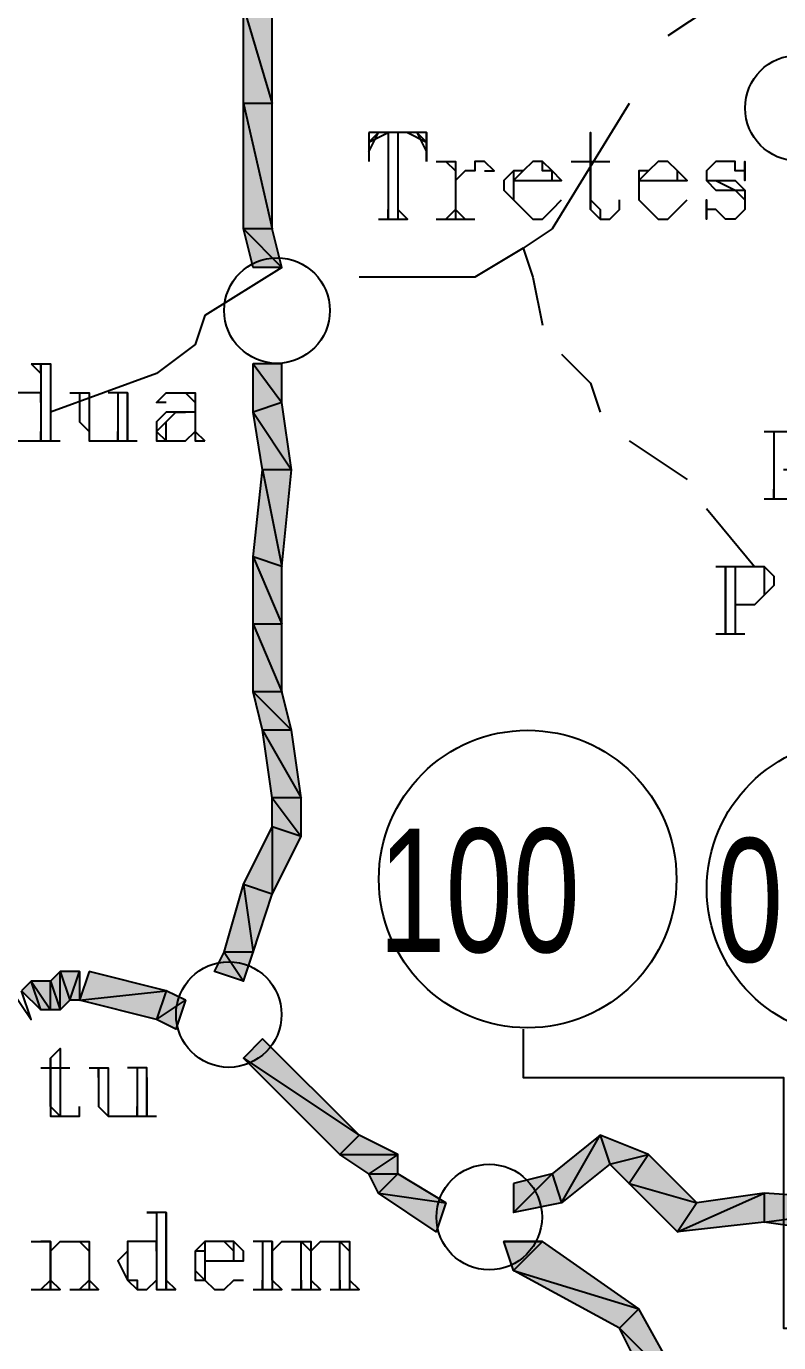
# Model space of a CAD drawing. Header units: millimetres. Extents: x 658 to 813, y 806 to 883.
# Drawn here: x 786.1388 to 786.376, y 863.4376 to 863.8525 of the extents above; entities that cross this region are included whole.
import ezdxf

# ---------------------------------------------------------------- set-up
doc = ezdxf.new("R2010")
doc.units = ezdxf.units.MM
doc.header["$LTSCALE"] = 0.1
doc.linetypes.add('atContinuous2', pattern=[0])
for name, color, linetype in [('BATKAB', 7, 'Continuous'), ('KLEKTOR2', 7, 'Continuous'), ('LINK NAS BARU', 7, 'Continuous'), ('SYMBOL', 7, 'Continuous'), ('TEXT', 8, 'Continuous'), ('zat_Mask_solid', 7, 'Continuous')]:
    doc.layers.add(name, color=color, linetype=linetype)
doc.styles.add('Style2', font='arial.ttf', dxfattribs={"height": 0.2})

msp = doc.modelspace()

# ---------------------------------------------------------------- hatches: boundary and pattern name
at = {"layer": 'KLEKTOR2'}
h = msp.add_hatch(color=7, dxfattribs=at)
h.paths.add_polyline_path([(786.21637, 863.85556), (786.20725, 863.8586), (786.21637, 863.8282)], flags=17)
h.paths.add_polyline_path([(786.20725, 863.8586), (786.21637, 863.8282), (786.20725, 863.8282)], flags=17)
h = msp.add_hatch(color=7, dxfattribs=at)
h.paths.add_polyline_path([(786.21637, 863.8282), (786.20725, 863.8282), (786.21637, 863.78868)], flags=17)
h.paths.add_polyline_path([(786.20725, 863.8282), (786.21637, 863.78868), (786.20725, 863.78868)], flags=17)
h = msp.add_hatch(color=7, dxfattribs=at)
h.paths.add_polyline_path([(786.21637, 863.78868), (786.20725, 863.78868), (786.21941, 863.77652)], flags=17)
h.paths.add_polyline_path([(786.20725, 863.78868), (786.21941, 863.77652), (786.21029, 863.77652)], flags=17)
h = msp.add_hatch(color=7, dxfattribs=at)
h.paths.add_polyline_path([(786.21941, 863.74612), (786.21029, 863.74612), (786.21941, 863.73396)], flags=17)
h.paths.add_polyline_path([(786.21029, 863.74612), (786.21941, 863.73396), (786.21029, 863.73092)])
h = msp.add_hatch(color=7, dxfattribs=at)
h.paths.add_polyline_path([(786.21941, 863.73396), (786.21029, 863.73092), (786.22245, 863.71268)])
h.paths.add_polyline_path([(786.21029, 863.73092), (786.22245, 863.71268), (786.21333, 863.71268)], flags=17)
h = msp.add_hatch(color=7, dxfattribs=at)
h.paths.add_polyline_path([(786.21941, 863.68228), (786.21029, 863.68532), (786.21941, 863.66404)], flags=17)
h.paths.add_polyline_path([(786.21029, 863.68532), (786.21941, 863.66404), (786.21029, 863.66404)], flags=17)
h = msp.add_hatch(color=7, dxfattribs=at)
h.paths.add_polyline_path([(786.21941, 863.66404), (786.21029, 863.66404), (786.21941, 863.64276)], flags=17)
h.paths.add_polyline_path([(786.21029, 863.66404), (786.21941, 863.64276), (786.21029, 863.64276)], flags=17)
h = msp.add_hatch(color=7, dxfattribs=at)
h.paths.add_polyline_path([(786.21941, 863.64276), (786.21029, 863.64276), (786.22245, 863.6306)], flags=17)
h.paths.add_polyline_path([(786.21029, 863.64276), (786.22245, 863.6306), (786.21333, 863.6306)], flags=17)
h = msp.add_hatch(color=7, dxfattribs=at)
h.paths.add_polyline_path([(786.22245, 863.6306), (786.21333, 863.6306), (786.22549, 863.60932)], flags=17)
h.paths.add_polyline_path([(786.21333, 863.6306), (786.22549, 863.60932), (786.21637, 863.60932)], flags=17)
h = msp.add_hatch(color=7, dxfattribs=at)
h.paths.add_polyline_path([(786.22549, 863.60932), (786.21637, 863.60932), (786.22549, 863.59716)], flags=17)
h.paths.add_polyline_path([(786.21637, 863.60932), (786.22549, 863.59716), (786.21637, 863.6002)], flags=17)
for points in [[(786.13732, 863.54852), (786.1434, 863.54244), (786.14036, 863.55156)], [(786.1586, 863.5546), (786.15556, 863.54548), (786.18293, 863.54852)], [(786.15556, 863.54548), (786.18293, 863.54852), (786.17989, 863.5394)], [(786.18293, 863.54852), (786.17989, 863.5394), (786.18901, 863.54548)], [(786.17989, 863.5394), (786.18901, 863.54548), (786.18597, 863.53636)], [(786.21333, 863.53332), (786.20725, 863.52724), (786.24373, 863.50292)], [(786.20725, 863.52724), (786.24373, 863.50292), (786.23765, 863.49684)], [(786.24373, 863.50292), (786.23765, 863.49684), (786.25589, 863.49684)]]:
    msp.add_hatch(color=7, dxfattribs=at).paths.add_polyline_path(points)
h = msp.add_hatch(color=7, dxfattribs=at)
h.paths.add_polyline_path([(786.1434, 863.54244), (786.14036, 863.55156), (786.14644, 863.54244)], flags=16)
h.paths.add_polyline_path([(786.14036, 863.55156), (786.14644, 863.54244), (786.14644, 863.55156)])
h = msp.add_hatch(color=7, dxfattribs=at)
h.paths.add_polyline_path([(786.14644, 863.54244), (786.14644, 863.55156), (786.14948, 863.54244)], flags=16)
h.paths.add_polyline_path([(786.14644, 863.55156), (786.14948, 863.54244), (786.14948, 863.5546)])
h = msp.add_hatch(color=7, dxfattribs=at)
h.paths.add_polyline_path([(786.14948, 863.5546), (786.15252, 863.54548), (786.15556, 863.5546)])
h.paths.add_polyline_path([(786.15252, 863.54548), (786.15556, 863.5546), (786.15556, 863.54548)], flags=17)
h = msp.add_hatch(color=7, dxfattribs=at)
h.paths.add_polyline_path([(786.23765, 863.49684), (786.25589, 863.49684), (786.24677, 863.49076)])
h.paths.add_polyline_path([(786.25589, 863.49684), (786.24677, 863.49076), (786.25589, 863.49076)], flags=17)
h = msp.add_hatch(color=7, dxfattribs=at)
h.paths.add_polyline_path([(786.29237, 863.48772), (786.29237, 863.4786), (786.30453, 863.49076)], flags=17)
h.paths.add_polyline_path([(786.29237, 863.4786), (786.30453, 863.49076), (786.30757, 863.48164)])
h = msp.add_hatch(color=7, dxfattribs=at)
h.paths.add_polyline_path([(786.35013, 863.48164), (786.34405, 863.47252), (786.37141, 863.48468)], flags=17)
h.paths.add_polyline_path([(786.34405, 863.47252), (786.37141, 863.48468), (786.37141, 863.47556)], flags=17)
h = msp.add_hatch(color=7, dxfattribs=at)
h.paths.add_polyline_path([(786.29845, 863.46948), (786.28933, 863.46948), (786.30149, 863.46948)], flags=16)
h.paths.add_polyline_path([(786.28933, 863.46948), (786.30149, 863.46948), (786.29237, 863.46035)])
at = {"layer": 'zat_Mask_solid'}
for points in [[(786.21333, 863.71268), (786.21941, 863.68228), (786.21029, 863.68532)], [(786.22245, 863.71268), (786.21333, 863.71268), (786.21941, 863.68228)], [(786.21637, 863.6002), (786.21637, 863.57892), (786.20725, 863.58196)], [(786.22549, 863.59716), (786.21637, 863.6002), (786.21637, 863.57892)], [(786.20725, 863.58196), (786.21029, 863.56068), (786.20117, 863.56068)], [(786.21637, 863.57892), (786.20725, 863.58196), (786.21029, 863.56068)], [(786.20117, 863.56068), (786.20725, 863.55156), (786.19813, 863.5546)], [(786.21029, 863.56068), (786.20117, 863.56068), (786.20725, 863.55156)], [(786.14948, 863.54244), (786.14948, 863.5546), (786.15252, 863.54548)], [(786.30453, 863.49076), (786.30757, 863.48164), (786.31973, 863.50292)], [(786.30757, 863.48164), (786.31973, 863.50292), (786.32277, 863.4938)], [(786.31973, 863.50292), (786.32277, 863.4938), (786.33493, 863.49684)], [(786.32277, 863.4938), (786.33493, 863.49684), (786.32885, 863.48772)], [(786.33493, 863.49684), (786.32885, 863.48772), (786.35013, 863.48164)], [(786.24677, 863.49076), (786.25589, 863.49076), (786.24981, 863.48468)], [(786.25589, 863.49076), (786.24981, 863.48468), (786.27109, 863.48164)], [(786.32885, 863.48772), (786.35013, 863.48164), (786.34405, 863.47252)], [(786.24981, 863.48468), (786.27109, 863.48164), (786.26805, 863.47252)], [(786.37141, 863.48468), (786.37141, 863.47556), (786.41701, 863.48164)], [(786.37141, 863.47556), (786.41701, 863.48164), (786.41397, 863.46948)], [(786.30149, 863.46948), (786.29237, 863.46035), (786.33189, 863.44819)], [(786.29237, 863.46035), (786.33189, 863.44819), (786.32581, 863.44211)], [(786.33189, 863.44819), (786.32581, 863.44211), (786.34709, 863.42083)], [(786.32581, 863.44211), (786.34709, 863.42083), (786.33797, 863.41779)]]:
    msp.add_hatch(color=7, dxfattribs=at).paths.add_polyline_path(points)

# ---------------------------------------------------------------- linework, layer by layer
at = {"layer": 'BATKAB', "color": 7}
for points in [[(786.37445, 863.87684), (786.36837, 863.86772), (786.34101, 863.84948)], [(786.32885, 863.8282), (786.30453, 863.78868), (786.29541, 863.7826)], [(786.29541, 863.7826), (786.28021, 863.77348), (786.24373, 863.77348)], [(786.29541, 863.7826), (786.29845, 863.77348), (786.30149, 863.75828)], [(786.21941, 863.77652), (786.19509, 863.76132), (786.19205, 863.7522), (786.17989, 863.74308)], [(786.30757, 863.74916), (786.31669, 863.74004), (786.31973, 863.73092)], [(786.17989, 863.74308), (786.14644, 863.73092)], [(786.32885, 863.7218), (786.34709, 863.70964)], [(786.35317, 863.70052), (786.36837, 863.68228)]]:
    msp.add_lwpolyline(points, dxfattribs=at)
at = {"layer": 'KLEKTOR2', "color": 7}
for points in [[(786.21637, 863.85556), (786.20725, 863.8586), (786.21637, 863.8282), (786.21637, 863.85556)], [(786.20725, 863.8586), (786.21637, 863.8282), (786.20725, 863.8282), (786.20725, 863.8586)], [(786.21637, 863.8282), (786.20725, 863.8282), (786.21637, 863.78868), (786.21637, 863.8282)], [(786.20725, 863.8282), (786.21637, 863.78868), (786.20725, 863.78868), (786.20725, 863.8282)], [(786.21637, 863.78868), (786.20725, 863.78868), (786.21941, 863.77652), (786.21637, 863.78868)], [(786.20725, 863.78868), (786.21941, 863.77652), (786.21029, 863.77652), (786.20725, 863.78868)], [(786.21941, 863.74612), (786.21029, 863.74612), (786.21941, 863.73396), (786.21941, 863.74612)], [(786.21029, 863.74612), (786.21941, 863.73396), (786.21029, 863.73092), (786.21029, 863.74612)], [(786.21941, 863.73396), (786.21029, 863.73092), (786.22245, 863.71268), (786.21941, 863.73396)], [(786.21029, 863.73092), (786.22245, 863.71268), (786.21333, 863.71268), (786.21029, 863.73092)], [(786.21333, 863.71268), (786.21941, 863.68228), (786.21029, 863.68532), (786.21333, 863.71268)], [(786.22245, 863.71268), (786.21333, 863.71268), (786.21941, 863.68228), (786.22245, 863.71268)], [(786.21941, 863.68228), (786.21029, 863.68532), (786.21941, 863.66404), (786.21941, 863.68228)], [(786.21029, 863.68532), (786.21941, 863.66404), (786.21029, 863.66404), (786.21029, 863.68532)], [(786.21941, 863.66404), (786.21029, 863.66404), (786.21941, 863.64276), (786.21941, 863.66404)], [(786.21029, 863.66404), (786.21941, 863.64276), (786.21029, 863.64276), (786.21029, 863.66404)], [(786.21941, 863.64276), (786.21029, 863.64276), (786.22245, 863.6306), (786.21941, 863.64276)], [(786.21029, 863.64276), (786.22245, 863.6306), (786.21333, 863.6306), (786.21029, 863.64276)], [(786.22245, 863.6306), (786.21333, 863.6306), (786.22549, 863.60932), (786.22245, 863.6306)], [(786.21333, 863.6306), (786.22549, 863.60932), (786.21637, 863.60932), (786.21333, 863.6306)], [(786.22549, 863.60932), (786.21637, 863.60932), (786.22549, 863.59716), (786.22549, 863.60932)], [(786.21637, 863.60932), (786.22549, 863.59716), (786.21637, 863.6002), (786.21637, 863.60932)], [(786.21637, 863.6002), (786.21637, 863.57892), (786.20725, 863.58196), (786.21637, 863.6002)], [(786.22549, 863.59716), (786.21637, 863.6002), (786.21637, 863.57892), (786.22549, 863.59716)], [(786.20725, 863.58196), (786.21029, 863.56068), (786.20117, 863.56068), (786.20725, 863.58196)], [(786.21637, 863.57892), (786.20725, 863.58196), (786.21029, 863.56068), (786.21637, 863.57892)], [(786.20117, 863.56068), (786.20725, 863.55156), (786.19813, 863.5546), (786.20117, 863.56068)], [(786.21029, 863.56068), (786.20117, 863.56068), (786.20725, 863.55156), (786.21029, 863.56068)], [(786.13732, 863.54852), (786.1434, 863.54244), (786.14036, 863.55156), (786.13732, 863.54852)], [(786.1434, 863.54244), (786.14036, 863.55156), (786.14644, 863.54244), (786.1434, 863.54244)], [(786.14036, 863.55156), (786.14644, 863.54244), (786.14644, 863.55156), (786.14036, 863.55156)], [(786.14644, 863.55156), (786.14948, 863.54244), (786.14948, 863.5546), (786.14644, 863.55156)], [(786.14644, 863.54244), (786.14644, 863.55156), (786.14948, 863.54244), (786.14644, 863.54244)], [(786.14948, 863.54244), (786.14948, 863.5546), (786.15252, 863.54548), (786.14948, 863.54244)], [(786.14948, 863.5546), (786.15252, 863.54548), (786.15556, 863.5546), (786.14948, 863.5546)], [(786.15252, 863.54548), (786.15556, 863.5546), (786.15556, 863.54548), (786.15252, 863.54548)], [(786.1586, 863.5546), (786.15556, 863.54548), (786.18293, 863.54852), (786.1586, 863.5546)], [(786.13428, 863.54852), (786.14036, 863.5394), (786.13732, 863.54852)], [(786.15556, 863.54548), (786.18293, 863.54852), (786.17989, 863.5394), (786.15556, 863.54548)], [(786.18293, 863.54852), (786.17989, 863.5394), (786.18901, 863.54548), (786.18293, 863.54852)], [(786.17989, 863.5394), (786.18901, 863.54548), (786.18597, 863.53636), (786.17989, 863.5394)], [(786.21333, 863.53332), (786.20725, 863.52724), (786.24373, 863.50292), (786.21333, 863.53332)], [(786.20725, 863.52724), (786.24373, 863.50292), (786.23765, 863.49684), (786.20725, 863.52724)], [(786.24373, 863.50292), (786.23765, 863.49684), (786.25589, 863.49684), (786.24373, 863.50292)], [(786.30453, 863.49076), (786.30757, 863.48164), (786.31973, 863.50292), (786.30453, 863.49076)], [(786.30757, 863.48164), (786.31973, 863.50292), (786.32277, 863.4938), (786.30757, 863.48164)], [(786.31973, 863.50292), (786.32277, 863.4938), (786.33493, 863.49684), (786.31973, 863.50292)], [(786.23765, 863.49684), (786.25589, 863.49684), (786.24677, 863.49076), (786.23765, 863.49684)], [(786.25589, 863.49684), (786.24677, 863.49076), (786.25589, 863.49076), (786.25589, 863.49684)], [(786.32277, 863.4938), (786.33493, 863.49684), (786.32885, 863.48772), (786.32277, 863.4938)], [(786.33493, 863.49684), (786.32885, 863.48772), (786.35013, 863.48164), (786.33493, 863.49684)], [(786.24677, 863.49076), (786.25589, 863.49076), (786.24981, 863.48468), (786.24677, 863.49076)], [(786.25589, 863.49076), (786.24981, 863.48468), (786.27109, 863.48164), (786.25589, 863.49076)], [(786.29237, 863.48772), (786.29237, 863.4786), (786.30453, 863.49076), (786.29237, 863.48772)], [(786.29237, 863.4786), (786.30453, 863.49076), (786.30757, 863.48164), (786.29237, 863.4786)], [(786.32885, 863.48772), (786.35013, 863.48164), (786.34405, 863.47252), (786.32885, 863.48772)], [(786.24981, 863.48468), (786.27109, 863.48164), (786.26805, 863.47252), (786.24981, 863.48468)], [(786.35013, 863.48164), (786.34405, 863.47252), (786.37141, 863.48468), (786.35013, 863.48164)], [(786.34405, 863.47252), (786.37141, 863.48468), (786.37141, 863.47556), (786.34405, 863.47252)], [(786.37141, 863.48468), (786.37141, 863.47556), (786.41701, 863.48164), (786.37141, 863.48468)], [(786.37141, 863.47556), (786.41701, 863.48164), (786.41397, 863.46948), (786.37141, 863.47556)], [(786.29845, 863.46948), (786.28933, 863.46948), (786.30149, 863.46948), (786.29845, 863.46948)], [(786.28933, 863.46948), (786.30149, 863.46948), (786.29237, 863.46035), (786.28933, 863.46948)], [(786.30149, 863.46948), (786.29237, 863.46035), (786.33189, 863.44819), (786.30149, 863.46948)], [(786.29237, 863.46035), (786.33189, 863.44819), (786.32581, 863.44211), (786.29237, 863.46035)], [(786.33189, 863.44819), (786.32581, 863.44211), (786.34709, 863.42083), (786.33189, 863.44819)], [(786.32581, 863.44211), (786.34709, 863.42083), (786.33797, 863.41779), (786.32581, 863.44211)]]:
    msp.add_lwpolyline(points, dxfattribs=at)
at = {"layer": 'LINK NAS BARU', "color": 7}
msp.add_lwpolyline([(786.29541, 863.53636), (786.29541, 863.52116), (786.37749, 863.52116), (786.37749, 863.44211), (786.39877, 863.44211)], dxfattribs=at)
at = {"layer": 'LINK NAS BARU', "color": 7, "linetype": 'atContinuous2'}
for centre in [(786.29685, 863.5837), (786.40021, 863.58066)]:
    msp.add_circle(centre, 0.0469, dxfattribs=at)
at = {"layer": 'SYMBOL', "color": 7, "linetype": 'atContinuous2'}
for centre in [(786.38202, 863.82676), (786.21786, 863.76292), (786.20266, 863.54099), (786.28474, 863.47715)]:
    msp.add_circle(centre, 0.01664, dxfattribs=at)
at = {"layer": 'TEXT', "color": 7}
for points in [[(786.24677, 863.81908), (786.24677, 863.80996)], [(786.26501, 863.80996), (786.26501, 863.81908), (786.24677, 863.81908)], [(786.24677, 863.81908), (786.24677, 863.80996)], [(786.24677, 863.813), (786.24981, 863.81908), (786.24677, 863.81604), (786.25285, 863.81908)], [(786.25285, 863.81908), (786.25285, 863.79172)], [(786.25589, 863.81908), (786.25589, 863.79172)], [(786.25893, 863.81908), (786.26501, 863.81604), (786.26197, 863.81908), (786.26501, 863.813)], [(786.26501, 863.81908), (786.26501, 863.80996)], [(786.31669, 863.81604), (786.31669, 863.81908), (786.31669, 863.7978), (786.31973, 863.79476), (786.31973, 863.79172)], [(786.25589, 863.81604), (786.25589, 863.79476)], [(786.31669, 863.79476), (786.31669, 863.7978), (786.31669, 863.81604), (786.31669, 863.7978), (786.31669, 863.79476), (786.31973, 863.79172), (786.32277, 863.79172), (786.32581, 863.79476), (786.32581, 863.7978)], [(786.26805, 863.80996), (786.27413, 863.80996), (786.27413, 863.79172)], [(786.27109, 863.80996), (786.27413, 863.80692), (786.27109, 863.80996)], [(786.27413, 863.80996), (786.27413, 863.79172)], [(786.28325, 863.80692), (786.28629, 863.80692), (786.28325, 863.80996), (786.28021, 863.80996), (786.28021, 863.80692), (786.27717, 863.80692), (786.27413, 863.80388)], [(786.29237, 863.80388), (786.30757, 863.80388), (786.30453, 863.80692), (786.30149, 863.80996), (786.29845, 863.80996), (786.29541, 863.80692), (786.29237, 863.80692), (786.28933, 863.80388), (786.28933, 863.80084), (786.29237, 863.7978), (786.29541, 863.79476), (786.29845, 863.79172), (786.30149, 863.79172), (786.30453, 863.79476), (786.30757, 863.7978)], [(786.29845, 863.80996), (786.29541, 863.80692), (786.29237, 863.80388), (786.29237, 863.7978), (786.29541, 863.79476), (786.29845, 863.79172)], [(786.30453, 863.80388), (786.30453, 863.80692), (786.30149, 863.80692), (786.30149, 863.80996)], [(786.31061, 863.80996), (786.32277, 863.80996)], [(786.33189, 863.80388), (786.34709, 863.80388), (786.34405, 863.80692), (786.34101, 863.80996), (786.33797, 863.80996), (786.33493, 863.80692), (786.33189, 863.80692), (786.33189, 863.80388), (786.33189, 863.80084), (786.33189, 863.7978), (786.33493, 863.79476), (786.33797, 863.79172), (786.34101, 863.79172), (786.34405, 863.79476), (786.34709, 863.7978)], [(786.33797, 863.80996), (786.33493, 863.80692), (786.33189, 863.80388), (786.33189, 863.7978), (786.33493, 863.79476), (786.33797, 863.79172)], [(786.34405, 863.80388), (786.34405, 863.80692), (786.34101, 863.80996)], [(786.36533, 863.80692), (786.36533, 863.80996), (786.36533, 863.80388), (786.36533, 863.80692), (786.36229, 863.80692), (786.36229, 863.80996), (786.35621, 863.80996), (786.35317, 863.80692), (786.35317, 863.80388), (786.35621, 863.80084), (786.36229, 863.80084), (786.36533, 863.7978), (786.36533, 863.79476)], [(786.27413, 863.80692), (786.27413, 863.79476)], [(786.29237, 863.80692), (786.29237, 863.80388), (786.29237, 863.7978)], [(786.30453, 863.80388), (786.30453, 863.80692)], [(786.33189, 863.80692), (786.33189, 863.80388), (786.33189, 863.7978)], [(786.34405, 863.80388), (786.34405, 863.80692)], [(786.35317, 863.80692), (786.35317, 863.80388), (786.35621, 863.80388), (786.36229, 863.80084), (786.36533, 863.80084)], [(786.35317, 863.80692), (786.35317, 863.80388), (786.35621, 863.80388), (786.36229, 863.80388), (786.36533, 863.80084), (786.36533, 863.7978), (786.36533, 863.79476), (786.36229, 863.79172), (786.35925, 863.79172), (786.35621, 863.79476), (786.35317, 863.79476), (786.35317, 863.7978), (786.35317, 863.79172), (786.35317, 863.79476)], [(786.36533, 863.7978), (786.36533, 863.79476)], [(786.25285, 863.79476), (786.25285, 863.79172), (786.25285, 863.79476)], [(786.25589, 863.79476), (786.25893, 863.79172), (786.25589, 863.79476)], [(786.27413, 863.79476), (786.27109, 863.79172), (786.27413, 863.79476), (786.27717, 863.79172), (786.27413, 863.79476)], [(786.24981, 863.79172), (786.25893, 863.79172)], [(786.26805, 863.79172), (786.28021, 863.79172)], [(786.14036, 863.74612), (786.14644, 863.74612), (786.14644, 863.7218)], [(786.14036, 863.74612), (786.1434, 863.74308), (786.1434, 863.74612)], [(786.1434, 863.74612), (786.1434, 863.7218), (786.14948, 863.7218)], [(786.1434, 863.74308), (786.1434, 863.7218)], [(786.1434, 863.73396), (786.1434, 863.737), (786.14036, 863.737), (786.13732, 863.737), (786.13428, 863.737), (786.13124, 863.73396), (786.13124, 863.73092), (786.13124, 863.72788), (786.13124, 863.72484), (786.13428, 863.7218), (786.13732, 863.7218), (786.14036, 863.7218), (786.1434, 863.7218), (786.1434, 863.72484)], [(786.15252, 863.737), (786.1586, 863.737), (786.1586, 863.72484), (786.1586, 863.7218), (786.16164, 863.7218)], [(786.15556, 863.737), (786.15556, 863.72788), (786.1586, 863.72484), (786.1586, 863.7218), (786.16164, 863.7218), (786.16468, 863.7218), (786.16772, 863.7218), (786.16772, 863.72484)], [(786.15556, 863.737), (786.15556, 863.73396)], [(786.1586, 863.737), (786.1586, 863.72484)], [(786.17076, 863.737), (786.17076, 863.7218), (786.17076, 863.737), (786.16468, 863.737)], [(786.16772, 863.737), (786.16772, 863.7218), (786.1738, 863.7218)], [(786.18293, 863.73396), (786.17989, 863.73396), (786.18293, 863.737), (786.18901, 863.737), (786.19205, 863.737), (786.19205, 863.73396), (786.19205, 863.72484), (786.19509, 863.7218)], [(786.18901, 863.737), (786.19205, 863.73396), (786.19205, 863.72484), (786.19205, 863.7218), (786.19509, 863.7218)], [(786.19205, 863.73396), (786.19205, 863.72484), (786.19205, 863.7218)], [(786.19205, 863.73092), (786.18901, 863.73092), (786.18293, 863.73092), (786.17989, 863.72788), (786.17989, 863.72484), (786.17989, 863.7218), (786.18293, 863.7218), (786.18597, 863.7218), (786.18901, 863.7218), (786.19205, 863.72484)], [(786.18293, 863.72788), (786.17989, 863.72484), (786.18293, 863.7218), (786.18293, 863.72484), (786.18293, 863.72788), (786.18597, 863.73092), (786.18901, 863.73092)], [(786.14644, 863.72484), (786.14644, 863.7218)], [(786.17076, 863.72484), (786.17076, 863.7218), (786.1738, 863.7218)], [(786.37141, 863.72484), (786.38357, 863.72484), (786.38661, 863.72484), (786.38965, 863.7218), (786.38965, 863.71876), (786.38965, 863.71572), (786.38661, 863.71572), (786.38357, 863.71268), (786.37749, 863.71268)], [(786.37445, 863.72484), (786.37445, 863.70356)], [(786.37445, 863.72484), (786.37445, 863.7218)], [(786.37445, 863.70356), (786.37445, 863.7066)], [(786.37141, 863.70356), (786.38053, 863.70356)], [(786.35621, 863.68228), (786.36837, 863.68228), (786.37141, 863.68228), (786.37445, 863.67924), (786.37445, 863.6762), (786.37141, 863.67316), (786.36837, 863.67012), (786.36229, 863.67012)], [(786.35621, 863.68228), (786.35925, 863.68228)], [(786.35925, 863.68228), (786.35925, 863.661), (786.35925, 863.68228)], [(786.36229, 863.68228), (786.36229, 863.661)], [(786.36837, 863.68228), (786.37141, 863.68228), (786.37141, 863.67924), (786.37141, 863.67316), (786.36837, 863.67012)], [(786.37141, 863.68228), (786.37141, 863.67924), (786.37141, 863.6762), (786.37141, 863.67316)], [(786.35621, 863.661), (786.35925, 863.661), (786.35925, 863.66404)], [(786.36229, 863.66404), (786.36229, 863.661)], [(786.35621, 863.661), (786.36533, 863.661)], [(786.14644, 863.52724), (786.14948, 863.53028), (786.14948, 863.51204), (786.14948, 863.509), (786.14644, 863.51204), (786.14644, 863.52724), (786.14644, 863.51204), (786.14644, 863.509), (786.14948, 863.509), (786.15252, 863.509), (786.15556, 863.509), (786.15556, 863.51204)], [(786.1434, 863.5242), (786.15252, 863.5242)], [(786.1586, 863.5242), (786.16468, 863.5242), (786.16468, 863.51204), (786.16468, 863.509), (786.16772, 863.509)], [(786.16164, 863.5242), (786.16164, 863.51204), (786.16468, 863.509), (786.16772, 863.509), (786.17076, 863.509), (786.1738, 863.509), (786.1738, 863.51204)], [(786.16164, 863.5242), (786.16164, 863.52116), (786.16164, 863.5242)], [(786.17684, 863.52116), (786.17684, 863.509), (786.17684, 863.5242), (786.17076, 863.5242)], [(786.1738, 863.5242), (786.1738, 863.509), (786.17989, 863.509)], [(786.16468, 863.52116), (786.16468, 863.51204), (786.16468, 863.509)], [(786.17684, 863.509), (786.17989, 863.509)], [(786.18293, 863.45731), (786.18293, 863.4786), (786.17684, 863.4786)], [(786.17684, 863.4786), (786.17989, 863.4786), (786.17989, 863.47556)], [(786.17989, 863.4786), (786.17989, 863.45427), (786.18597, 863.45427)], [(786.18293, 863.4786), (786.18293, 863.45427)], [(786.14036, 863.46948), (786.14644, 863.46948), (786.14644, 863.45427), (786.14644, 863.46948), (786.14644, 863.45731)], [(786.1434, 863.46948), (786.14644, 863.46948), (786.1434, 863.46948)], [(786.14644, 863.46644), (786.14948, 863.46948), (786.15252, 863.46948), (786.15556, 863.46948), (786.1586, 863.46948), (786.1586, 863.46644), (786.1586, 863.45427)], [(786.15556, 863.46948), (786.1586, 863.46644), (786.1586, 863.45427)], [(786.1586, 863.46948), (786.1586, 863.46644), (786.1586, 863.45731)], [(786.17989, 863.46644), (786.17989, 863.46948), (786.17684, 863.46948), (786.1738, 863.46948), (786.17076, 863.46948), (786.17076, 863.46644), (786.16772, 863.46339), (786.17076, 863.45731), (786.1738, 863.45427), (786.17684, 863.45427), (786.17989, 863.45731)], [(786.1738, 863.46948), (786.17076, 863.46948), (786.17076, 863.46644), (786.17076, 863.46035), (786.17076, 863.45731), (786.1738, 863.45731), (786.1738, 863.45427)], [(786.19509, 863.46339), (786.20725, 863.46339), (786.20725, 863.46644), (786.20421, 863.46948), (786.20117, 863.46948), (786.19813, 863.46948), (786.19509, 863.46948), (786.19205, 863.46644), (786.19205, 863.46339), (786.19205, 863.45731), (786.19509, 863.45731), (786.19813, 863.45427), (786.20117, 863.45427), (786.20421, 863.45731), (786.20725, 863.45731)], [(786.19813, 863.46948), (786.19509, 863.46948), (786.19509, 863.46644), (786.19509, 863.46035), (786.19509, 863.45731), (786.19813, 863.45427)], [(786.20421, 863.46339), (786.20421, 863.46644), (786.20117, 863.46948)], [(786.20421, 863.46644), (786.20421, 863.46948)], [(786.21637, 863.45731), (786.21637, 863.46948), (786.21029, 863.46948)], [(786.21333, 863.46948), (786.21333, 863.45427)], [(786.21637, 863.46948), (786.21637, 863.45427)], [(786.21637, 863.46644), (786.21941, 863.46948), (786.22245, 863.46948), (786.22549, 863.46948), (786.22853, 863.46948), (786.22853, 863.46644), (786.22853, 863.45427)], [(786.22549, 863.45427), (786.22549, 863.46644), (786.22549, 863.46948), (786.22853, 863.46644), (786.22853, 863.45731)], [(786.22853, 863.46644), (786.23157, 863.46948), (786.23461, 863.46948), (786.23765, 863.46948), (786.24069, 863.46948), (786.24069, 863.46644), (786.24069, 863.45427)], [(786.23765, 863.45427), (786.23765, 863.46644), (786.23765, 863.46948), (786.24069, 863.46644), (786.24069, 863.45731)], [(786.17076, 863.46644), (786.17076, 863.46035), (786.17076, 863.45731)], [(786.19509, 863.46644), (786.19205, 863.46644), (786.19205, 863.46035), (786.19509, 863.45731)], [(786.14644, 863.45731), (786.1434, 863.45427), (786.14644, 863.45731), (786.14948, 863.45427), (786.14644, 863.45731)], [(786.1586, 863.45731), (786.15556, 863.45427), (786.1586, 863.45731), (786.16164, 863.45427), (786.1586, 863.45731)], [(786.18293, 863.45427), (786.18293, 863.45731), (786.18597, 863.45427)], [(786.21333, 863.45731), (786.21333, 863.45427), (786.21333, 863.45731)], [(786.21637, 863.45731), (786.21941, 863.45427), (786.21637, 863.45731)], [(786.22549, 863.45731), (786.22549, 863.45427), (786.22549, 863.45731)], [(786.22853, 863.45731), (786.23157, 863.45427), (786.22853, 863.45731)], [(786.23765, 863.45731), (786.23765, 863.45427), (786.23765, 863.45731)], [(786.24069, 863.45731), (786.24373, 863.45427), (786.24069, 863.45731)], [(786.14036, 863.45427), (786.14948, 863.45427)], [(786.15252, 863.45427), (786.16164, 863.45427)], [(786.21029, 863.45427), (786.21941, 863.45427)], [(786.22245, 863.45427), (786.23157, 863.45427)], [(786.23461, 863.45427), (786.24373, 863.45427)]]:
    msp.add_lwpolyline(points, dxfattribs=at)

# ---------------------------------------------------------------- texts
at = {"layer": 'LINK NAS BARU', "color": 7, "style": 'Style2', "width": 0.7}
for s, p in [('100', (786.24981, 863.56068)), ('099', (786.35621, 863.55764))]:
    msp.add_text(s, height=0.038913, rotation=0.0006, dxfattribs=at).set_placement(p)

doc.saveas('drawing.dxf')
